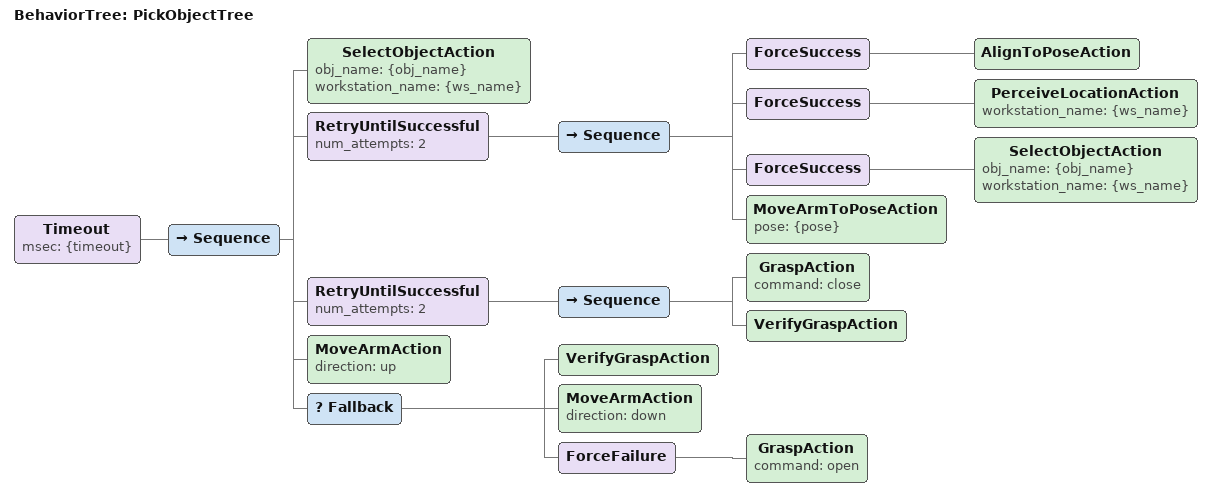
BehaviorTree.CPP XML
<?xml version="1.0" encoding="UTF-8"?>
<root BTCPP_format="4">
  <BehaviorTree ID="PickObjectTree">
    <Timeout msec="{timeout}">
      <Sequence>
        <SelectObjectAction obj_name="{obj_name}"
                            workstation_name="{ws_name}"/>
        <RetryUntilSuccessful num_attempts="2">
          <Sequence>
            <ForceSuccess>
              <AlignToPoseAction/>
            </ForceSuccess>
            <ForceSuccess>
              <PerceiveLocationAction workstation_name="{ws_name}"/>
            </ForceSuccess>
            <ForceSuccess>
              <SelectObjectAction obj_name="{obj_name}"
                                  workstation_name="{ws_name}"/>
            </ForceSuccess>
            <MoveArmToPoseAction pose="{pose}"/>
          </Sequence>
        </RetryUntilSuccessful>
        <RetryUntilSuccessful num_attempts="2">
          <Sequence>
            <GraspAction command="close"/>
            <VerifyGraspAction/>
          </Sequence>
        </RetryUntilSuccessful>
        <MoveArmAction direction="up"/>
        <Fallback>
          <VerifyGraspAction/>
          <MoveArmAction direction="down"/>
          <ForceFailure>
            <GraspAction command="open"/>
          </ForceFailure>
        </Fallback>
      </Sequence>
    </Timeout>
  </BehaviorTree>

</root>
